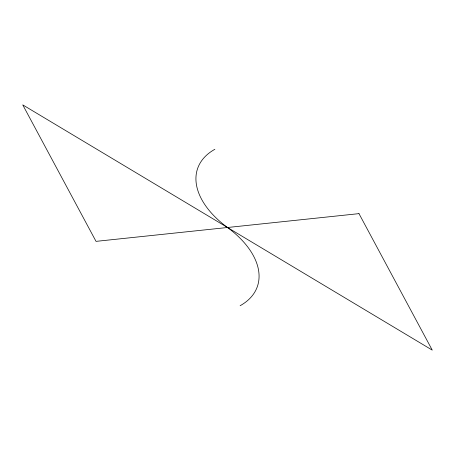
<?xml version="1.0" encoding="UTF-8"?>
<svg xmlns="http://www.w3.org/2000/svg" width="455" height="455" viewBox="0 0 455 455"><rect width="100%" height="100%" fill="white"/><g stroke="black" fill="none" stroke-linecap="round" stroke-linejoin="round"><path stroke-width="0.68" d="M214.868 149.291A88.406 51.591 19.5 0 0 227.5 227.5A88.406 51.591 19.5 0 1 240.132 305.709M358.978 213.634L96.022 241.366L22.75 104.883L432.25 350.117L358.978 213.634"/></g></svg>
